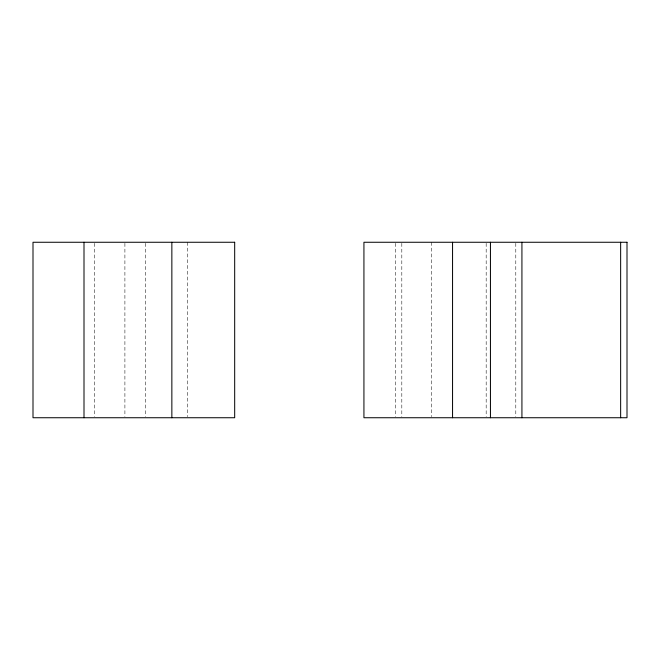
<?xml version="1.0" encoding="UTF-8"?>
<svg xmlns="http://www.w3.org/2000/svg" width="660" height="660" viewBox="0 0 660 660"><rect width="100%" height="100%" fill="white"/><g stroke="black" fill="none" stroke-linecap="round" stroke-linejoin="round"><path stroke-width="0.49" stroke-dasharray="3.3 2.47" d="M515.798 243.292L515.798 416.707M486.172 243.292L486.172 416.707M431.335 242.261L431.335 416.707M401.816 243.292L401.816 416.707M395.579 243.292L395.579 416.707M187.729 242.261L187.729 416.707M145.406 243.292L145.406 416.707M124.905 243.292L124.905 416.707M94.405 243.292L94.405 416.707"/><path stroke-width="0.99" d="M620.647 242.261L620.647 417.739M521.928 242.261L521.928 417.739M490.446 242.261L490.446 417.739M452.554 242.261L452.554 417.739M171.856 242.261L171.856 417.739M84.001 242.261L84.001 417.739M234.679 242.261L33 242.261L33 417.739L234.679 417.739L234.679 242.261M627 242.261L363.932 242.261L363.932 417.739L627 417.739L627 242.261"/></g></svg>
